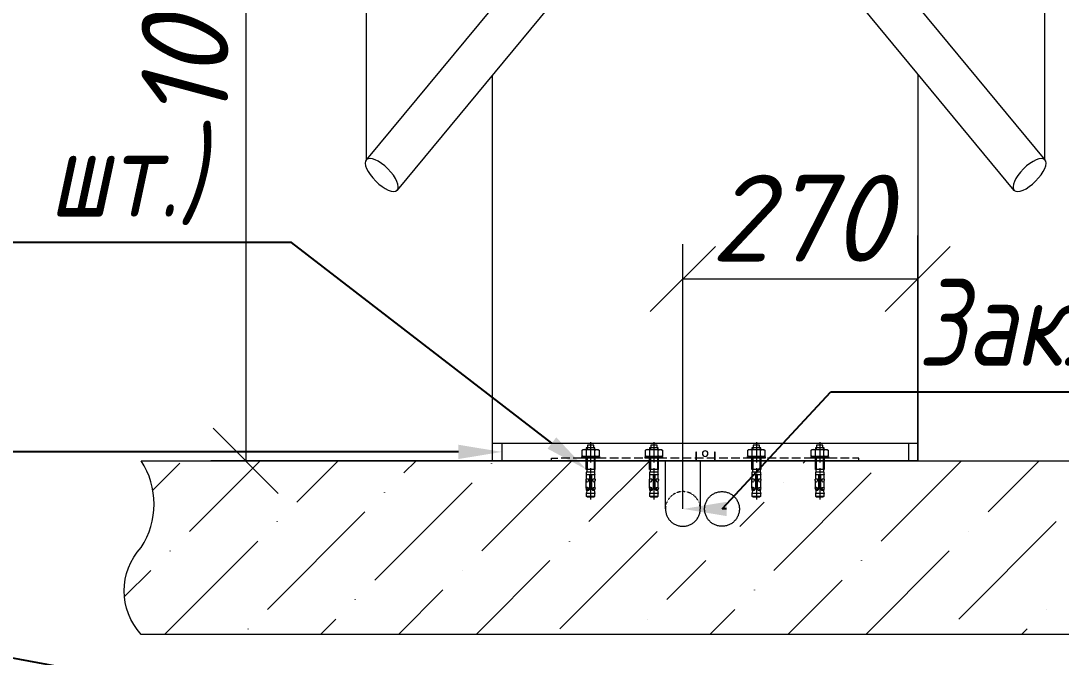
# Model space of a CAD drawing. Header units: millimetres. Extents: x 4247 to 622543, y -201358 to 142419.
# Drawn here: x 241370 to 242568, y -165986 to -165253 of the extents above; entities that cross this region are included whole.
import ezdxf
from ezdxf import colors
from ezdxf.entities.mleader import LeaderData, LeaderLine
from ezdxf.math import Vec2, Vec3

# ---------------------------------------------------------------- set-up
doc = ezdxf.new("R2010")
doc.units = ezdxf.units.MM
for name, pattern in [('0', [0]), ('ADSK_Линии сетки армирования', [450, 300, -150]), ('Штрих', [20.833333, 10.416667, -10.416667])]:
    doc.linetypes.add(name, pattern=pattern)
doc.layers.get('DEFPOINTS').update_dxf_attribs({"color": 252, "lineweight": 9})
doc.layers.add('PDF _Геометрия', color=7, linetype='Continuous')
doc.styles.add('ISOCPEUR100', font='isocpeur.ttf', dxfattribs={"oblique": 15, "height": 100})
doc.styles.add('ISOCPEUR_I', font='isocpeui.ttf', dxfattribs={"width": 0.8, "height": 250})
doc.dimstyles.new('Размеры_text_m75', dxfattribs={"dimtxt": 100, "dimasz": 75, "dimexe": 40, "dimexo": 0, "dimgap": 20, "dimtad": 1, "dimdec": 0, "dimzin": 0, "dimdsep": 46, "dimtxsty": 'ISOCPEUR100', "dimblk": 'OBLIQUE', "dimcen": 1, "dimclrd": 202, "dimclre": 202, "dimclrt": 202, "dimadec": 0, "dimazin": 0, "dimtfac": 1, "dimtdec": 0, "dimtix": 1, "dimtmove": 0, "dimatfit": 0, "dimfxl": 50, "dimtolj": 1, "dimtzin": 0, "dimlwd": 9, "dimlwe": 9, "dimarcsym": 0})

# ---------------------------------------------------------------- blocks, each defined once
blk = doc.blocks.new('_Oblique')
at = {"color": 0, "linetype": 'ByBlock', "lineweight": -2}
blk.add_line((-0.5, -0.5), (0.5, 0.5), dxfattribs=at)
blk = doc.blocks.new('*D575')
at = {"color": 202, "lineweight": 9, "transparency": 16777216}
for p, q in [((242132.6, -165814.9), (242132.6, -165510)), ((242403.1, -165759.4), (242403.1, -165510)), ((242132.6, -165550), (242403.1, -165550))]:
    blk.add_line(p, q, dxfattribs=at)
at = {"layer": 'DEFPOINTS', "color": 0, "linetype": '0', "transparency": 16777216}
for p in [(242403.1, -165550), (242403.1, -165759.4), (242132.6, -165814.9)]:
    blk.add_point(p, dxfattribs=at)
at = {"color": 202, "linetype": '0', "lineweight": 9, "transparency": 16777216, "xscale": 75, "yscale": 75, "zscale": 75, "rotation": 180}
blk.add_blockref('_Oblique', (242132.6, -165550), dxfattribs=at)
at = {"color": 202, "linetype": '0', "lineweight": 9, "transparency": 16777216, "xscale": 75, "yscale": 75, "zscale": 75}
blk.add_blockref('_Oblique', (242403.1, -165550), dxfattribs=at)
at = {"color": 202, "linetype": '0', "lineweight": 9, "transparency": 16777216, "insert": (242267.9, -165480), "char_height": 100, "attachment_point": 5, "style": 'ISOCPEUR100'}
blk.add_mtext('\\A1;270', dxfattribs=at)
blk = doc.blocks.new('*D576')
at = {"color": 202, "lineweight": 9, "transparency": 16777216}
for p, q in [((241768.2, -165412.6), (241768.2, -164434.1)), ((242549.6, -165412.7), (242549.6, -164434.1)), ((241768.2, -164474.1), (242549.6, -164474.1))]:
    blk.add_line(p, q, dxfattribs=at)
at = {"layer": 'DEFPOINTS', "color": 0, "linetype": '0', "transparency": 16777216}
for p in [(242549.6, -164474.1), (241768.2, -165412.6), (242549.6, -165412.7)]:
    blk.add_point(p, dxfattribs=at)
at = {"color": 202, "linetype": '0', "lineweight": 9, "transparency": 16777216, "xscale": 75, "yscale": 75, "zscale": 75, "rotation": 180}
blk.add_blockref('_Oblique', (241768.2, -164474.1), dxfattribs=at)
at = {"color": 202, "linetype": '0', "lineweight": 9, "transparency": 16777216, "xscale": 75, "yscale": 75, "zscale": 75}
blk.add_blockref('_Oblique', (242549.6, -164474.1), dxfattribs=at)
at = {"color": 202, "linetype": '0', "lineweight": 9, "transparency": 16777216, "insert": (242158.9, -164404.1), "char_height": 100, "attachment_point": 5, "style": 'ISOCPEUR100'}
blk.add_mtext('\\A1;782', dxfattribs=at)
blk = doc.blocks.new('*D577')
at = {"color": 202, "lineweight": 9, "transparency": 16777216}
for p, q in [((241919.6, -164720.2), (241589.1, -164720.2)), ((241629.1, -164720.2), (241629.1, -165759.4)), ((241913.5, -165759.4), (241589.1, -165759.4))]:
    blk.add_line(p, q, dxfattribs=at)
at = {"layer": 'DEFPOINTS', "color": 0, "linetype": '0', "transparency": 16777216}
for p in [(241919.6, -164720.2), (241629.1, -165759.4), (241913.5, -165759.4)]:
    blk.add_point(p, dxfattribs=at)
at = {"color": 202, "linetype": '0', "lineweight": 9, "transparency": 16777216, "xscale": 75, "yscale": 75, "zscale": 75}
for p, rotation in [((241629.1, -164720.2), 90), ((241629.1, -165759.4), 270)]:
    blk.add_blockref('_Oblique', p, dxfattribs=dict(at, rotation=rotation))
at = {"color": 202, "linetype": '0', "lineweight": 9, "transparency": 16777216, "insert": (241559.1, -165239.8), "char_height": 100, "attachment_point": 5, "rotation": 90, "style": 'ISOCPEUR100'}
blk.add_mtext('\\A1;1040', dxfattribs=at)

msp = doc.modelspace()

# ---------------------------------------------------------------- hatches: boundary and pattern name
at = {"linetype": '0', "lineweight": 9, "true_color": 0x000000, "transparency": 33554636}
h = msp.add_hatch(dxfattribs=at)
h.set_pattern_fill('ANSI35', color=18, scale=20)
h.set_pattern_definition([(45, (264073.15, -163166.6), (-89.80256, 89.80256), []), (45, (264162.95, -163166.6), (-89.80256, 89.80256), [158.75, -31.75, 0, -31.75])])
h.paths.add_polyline_path([(246169.743, -165869.605), (244665.738, -165869.626), (244144.089, -165964.867), (246152.65, -165964.867)])
h.paths.add_polyline_path([(246586.716, -165776.65), (246586.716, -164353.555, 0.02057901), (246581.718, -164358.142), (246581.718, -165796.669), (245256.662, -165788.328), (245256.662, -165801.758), (245252.696, -165801.758, 0.17140227), (245271.561, -165829.598), (246538.18, -165829.563, 0.40600603)])
h.paths.add_polyline_path([(244274.139, -165805.742), (244277.227, -165804.915, 0.15801355), (244275.577, -165804.164), (244275.577, -165804.473), (244276.592, -165804.473, 0.24301407), (244273.894, -165804.473), (244274.139, -165804.473), (244274.139, -165799.427), (244274.139, -165796.44), (244274.647, -165793.452), (244274.139, -165793.452), (244274.139, -165783.447), (244241.7, -165783.447), (244241.7, -165781.938), (243651.827, -165778.225, -0.30391185), (243651.827, -165871.546, 0.29808013), (243651.827, -165964.867), (243680.075, -165964.867)])
h.paths.add_polyline_path([(244665.738, -165869.626), (244512.154, -165869.628, -0.39486034), (244419.502, -165783.447), (244413.453, -165783.447), (244413.453, -165793.452), (244412.974, -165793.452), (244412.974, -165796.44), (244413.453, -165796.44), (244413.453, -165799.174), (244409.451, -165799.174), (244409.451, -165815.267, 0.07983319), (244410.466, -165817.409), (244412.665, -165817.409), (244413.453, -165821.157), (244413.453, -165824.145), (244412.213, -165825.385), (244404.716, -165825.385), (244403.476, -165824.145), (244403.476, -165821.157), (244404.265, -165817.409), (244406.464, -165817.409, 0.1197514), (244407.478, -165815.267), (244407.478, -165799.174), (244403.476, -165799.174), (244403.476, -165796.44), (244403.984, -165793.452), (244403.476, -165793.452), (244403.476, -165783.447), (244284.116, -165783.447), (244284.116, -165793.452), (244283.638, -165793.452), (244283.638, -165796.44), (244284.116, -165796.44), (244284.116, -165799.174), (244280.143, -165799.174), (244280.143, -165815.267, 0.08817717), (244281.129, -165817.409), (244283.328, -165817.409), (244284.116, -165821.157), (244284.116, -165824.145), (244282.877, -165825.385), (244275.379, -165825.385), (244274.139, -165824.145), (244274.139, -165821.157), (244274.957, -165817.409), (244277.127, -165817.409, 0.1201438), (244278.141, -165815.267), (244278.141, -165804.67), (243680.075, -165964.867), (244144.089, -165964.867)])
h.paths.add_polyline_path([(244276.508, -165814.45), (244274.004, -165814.45, -0.3058707)], flags=16)
h.paths.add_polyline_path([(244281.806, -165814.421, -0.33012014), (244284.285, -165814.421)], flags=16)
h.paths.add_polyline_path([(244281.693, -165804.416, -0.2210294), (244284.371, -165804.416)], flags=16)
h.paths.add_polyline_path([(244405.843, -165814.45), (244403.34, -165814.45, -0.30604116)], flags=16)
h.paths.add_polyline_path([(244411.143, -165814.421, -0.33028872), (244413.622, -165814.421)], flags=16)
h.paths.add_polyline_path([(244411.03, -165804.416, -0.22114294), (244413.706, -165804.416)], flags=16)
h.paths.add_polyline_path([(244129.639, -166661.464), (245866.851, -166661.464), (245866.851, -166254.797), (244129.639, -166254.797)], flags=9)
h.paths.add_polyline_path([(243419.035, -166264.264), (244704.551, -166264.264), (244704.551, -166024.264), (243419.035, -166024.264)], flags=9)
h.paths.add_polyline_path([(241437.262, -166275.952), (242613.808, -166275.952), (242613.808, -166035.952), (241437.262, -166035.952)], flags=9)
h.paths.add_polyline_path([(240089.276, -165751.441), (241374.791, -165751.441), (241374.791, -165511.441), (240089.276, -165511.441)], flags=9)
h.paths.add_polyline_path([(239676.348, -166267.397), (240511.621, -166267.397), (240511.621, -166027.397), (239676.348, -166027.397)], flags=9)
h.paths.add_polyline_path([(244966.519, -164667.917), (245226.519, -164667.917), (245290.37, -164429.62), (245030.37, -164429.62)], flags=9)
h.paths.add_polyline_path([(244736.907, -164465.853), (245006.907, -164465.853), (245070.758, -164227.556), (244800.758, -164227.556)], flags=9)
h.paths.add_polyline_path([(244112.394, -164465.853), (244302.394, -164465.853), (244366.245, -164227.556), (244176.245, -164227.556)], flags=9)
h.paths.add_polyline_path([(244174.487, -164728.364), (244434.487, -164728.364), (244498.339, -164490.068), (244238.339, -164490.068)], flags=9)
h.paths.add_polyline_path([(245391.472, -165607.354), (245591.472, -165607.354), (245655.323, -165369.058), (245455.323, -165369.058)], flags=25)
h.paths.add_polyline_path([(244597.305, -165682.633), (244857.305, -165682.633), (244921.156, -165444.337), (244661.156, -165444.337)], flags=9)
h.paths.add_polyline_path([(244060.357, -165682.718), (244260.357, -165682.718), (244324.208, -165444.422), (244124.208, -165444.422)], flags=9)
h.paths.add_polyline_path([(239812.198, -165594.191), (240072.198, -165594.191), (240136.049, -165355.895), (239876.049, -165355.895)], flags=9)
h.paths.add_polyline_path([(239680.703, -164518.267), (239940.703, -164518.267), (240004.554, -164279.971), (239744.554, -164279.971)], flags=9)
h.paths.add_polyline_path([(239675.125, -164699.323), (239945.125, -164699.323), (240008.976, -164461.027), (239738.976, -164461.027)], flags=9)
h.paths.add_polyline_path([(239355.653, -165430.398), (239355.653, -165110.398), (239117.357, -165046.547), (239117.357, -165366.547)], flags=9)
h.paths.add_polyline_path([(245732.103, -165682.354), (246062.103, -165682.354), (246125.955, -165444.058), (245795.955, -165444.058)], flags=25)
h.paths.add_polyline_path([(244752.912, -163733.513), (245711.397, -163733.513), (245711.397, -163493.513), (244752.912, -163493.513)], flags=9)
h.paths.add_polyline_path([(240835.996, -166565.807), (240835.996, -166168.181), (240597.7, -166104.329), (240597.7, -166501.956)], flags=9)
h.paths.add_polyline_path([(246931.462, -166571.417), (246931.462, -166173.791), (246693.166, -166109.939), (246693.166, -166507.565)], flags=9)
h.paths.add_polyline_path([(242107.292, -165594.191), (242367.292, -165594.191), (242431.144, -165355.895), (242171.144, -165355.895)], flags=9)
h.paths.add_polyline_path([(241998.297, -164518.267), (242258.297, -164518.267), (242322.149, -164279.971), (242062.149, -164279.971)], flags=9)
h.paths.add_polyline_path([(241992.719, -164699.323), (242262.719, -164699.323), (242326.571, -164461.027), (242056.571, -164461.027)], flags=9)
h.paths.add_polyline_path([(241673.248, -165430.398), (241673.248, -165110.398), (241434.951, -165046.547), (241434.951, -165366.547)], flags=9)
h.paths.add_polyline_path([(243153.591, -166565.807), (243153.591, -166168.181), (242915.294, -166104.329), (242915.294, -166501.956)], flags=9)
h.paths.add_polyline_path([(240771.461, -165553.21), (241606.734, -165553.21), (241606.734, -165313.21), (240771.461, -165313.21)], flags=9)
h.paths.add_polyline_path([(242360.27, -165751.441), (243645.785, -165751.441), (243645.785, -165511.441), (242360.27, -165511.441)], flags=9)
h.paths.add_polyline_path([(244517.266, -167120.123), (245913.812, -167120.123), (245913.812, -166713.456), (244517.266, -166713.456)], flags=9)
h.paths.add_polyline_path([(242015.414, -164349.092), (242327.459, -164349.092), (242327.459, -164081.625), (242015.414, -164081.625)], flags=9)
h.paths.add_polyline_path([(239697.82, -164349.092), (239987.576, -164349.092), (239987.576, -164081.625), (239697.82, -164081.625)], flags=9)
h.paths.add_polyline_path([(244679.18, -164971.659), (244991.793, -164971.659), (244991.793, -164703.706), (244679.18, -164703.706)], flags=9)
h.paths.add_polyline_path([(243857.368, -164963.011), (244147.123, -164963.011), (244147.123, -164695.544), (243857.368, -164695.544)], flags=9)
h.paths.add_polyline_path([(239996.408, -163488.612), (244769.408, -163488.612), (244769.408, -163128.612), (239996.408, -163128.612)], flags=9)

# ---------------------------------------------------------------- linework, layer by layer
at = {"color": 30, "linetype": 'ADSK_Линии сетки армирования', "lineweight": 9, "true_color": 0xf26722}
msp.add_lwpolyline([(242112.645, -165814.881), (242112.645, -165759.402), (242152.645, -165759.402), (242152.645, -165814.881)], dxfattribs=at)
msp.add_circle((242177.701, -165814.881), 20, dxfattribs=at)
at = {"color": 30, "linetype": 'Штрих', "lineweight": 9, "ltscale": 0.02, "true_color": 0xf26722}
msp.add_arc((242132.645, -165814.881), 20, 0, 180, dxfattribs=at)
at = {"color": 30, "linetype": 'ADSK_Линии сетки армирования', "lineweight": 9, "true_color": 0xf26722}
msp.add_arc((242132.645, -165814.881), 20, 180, 0, dxfattribs=at)
at = {"layer": 'PDF _Геометрия', "color": 7, "linetype": '0', "lineweight": 0}
for points in [[(242082.531, -165033.048), (242084.956, -165032.822), (242088.51, -165033.781), (242090.089, -165034.514), (242092.881, -165035.783), (242097.816, -165038.716), (242102.976, -165042.41), (242107.996, -165046.556), (242111.07, -165049.545), (242112.536, -165050.927), (242116.287, -165055.213), (242118.994, -165059.077), (242119.191, -165059.472), (242120.489, -165062.32), (242120.629, -165064.66), (242118.486, -165067.283), (242090.484, -165101.208), (241803.546, -165447.958)], [(242514.249, -165448.015), (242227.283, -165101.208), (242199.309, -165067.283), (242197.194, -165064.745), (242197.363, -165062.404), (242198.66, -165059.556), (242198.857, -165059.161), (242201.565, -165055.298), (242205.315, -165051.012), (242206.781, -165049.63), (242209.855, -165046.641), (242214.875, -165042.495), (242220.035, -165038.801), (242224.97, -165035.868), (242227.988, -165034.486), (242229.342, -165033.866), (242232.867, -165032.907), (242235.32, -165033.133), (242236.505, -165034.458), (242238.704, -165037.109), (242242.54, -165041.762), (242291.58, -165101.208), (242549.584, -165412.708)], [(242075.256, -165041.734), (242026.187, -165101.208), (241768.183, -165412.623)], [(242403.112, -165314.345), (242403.112, -165759.402), (241913.499, -165759.402), (241913.442, -165738.957), (242403.112, -165738.957)], [(242158.305, -165759.402), (241913.499, -165759.402), (241913.499, -165315.727)], [(241924.13, -165738.957), (241924.13, -165759.402)], [(242030.164, -165744.427), (242030.164, -165741.41), (242022.662, -165741.41), (242022.662, -165744.427)], [(242103.089, -165744.427), (242103.089, -165741.41), (242095.616, -165741.41), (242095.616, -165744.427)], [(242221.023, -165744.427), (242221.023, -165741.41), (242213.522, -165741.41), (242213.522, -165744.427)], [(242293.949, -165744.427), (242293.949, -165741.41), (242286.447, -165741.41), (242286.447, -165744.427)], [(242392.48, -165738.957), (242392.48, -165759.402)], [(242021.195, -165746.542), (242031.63, -165746.542)], [(242031.404, -165746.542), (242031.404, -165744.427), (242021.421, -165744.427), (242021.421, -165746.542)], [(242030.784, -165744.427), (242022.042, -165744.427)], [(242094.121, -165746.542), (242104.584, -165746.542)], [(242104.359, -165746.542), (242104.359, -165744.427), (242094.347, -165744.427), (242094.347, -165746.542)], [(242103.738, -165744.427), (242094.996, -165744.427)], [(242169.163, -165749.391), (242169.163, -165759.402), (242148.322, -165759.402), (242148.322, -165749.391)], [(242212.027, -165746.542), (242222.489, -165746.542)], [(242222.263, -165746.542), (242222.263, -165744.427), (242212.252, -165744.427), (242212.252, -165746.542)], [(242221.643, -165744.427), (242212.901, -165744.427)], [(242284.981, -165746.542), (242295.443, -165746.542)], [(242295.189, -165746.542), (242295.189, -165744.427), (242285.206, -165744.427), (242285.206, -165746.542)], [(242294.569, -165744.427), (242285.827, -165744.427)], [(241522.079, -165793.411), (241553.297, -165762.222)], [(241564.521, -165840.731), (241645.822, -165759.402)], [(241687.897, -165807.088), (241735.556, -165759.402)], [(241811.273, -165773.417), (241825.288, -165759.402)], [(241901.006, -165863.15), (242004.755, -165759.402)], [(241988.455, -165759.402), (241981.433, -165759.402), (241981.433, -165756.413), (241988.455, -165756.413)], [(242002.442, -165756.413), (241992.431, -165756.413)], [(241992.431, -165759.402), (242002.442, -165759.402)], [(242016.43, -165756.413), (242006.418, -165756.413)], [(242006.418, -165759.402), (242016.43, -165759.402)], [(242030.417, -165756.413), (242020.406, -165756.413)], [(242020.406, -165759.402), (242030.417, -165759.402)], [(242031.404, -165756.413), (242031.404, -165769.413), (242021.421, -165769.413), (242021.421, -165756.413)], [(242024.382, -165829.508), (242094.488, -165759.402)], [(242044.405, -165756.413), (242034.394, -165756.413)], [(242034.394, -165759.402), (242044.405, -165759.402)], [(242058.392, -165756.413), (242048.381, -165756.413)], [(242048.381, -165759.402), (242058.392, -165759.402)], [(242072.379, -165756.413), (242062.396, -165756.413)], [(242062.396, -165759.402), (242072.379, -165759.402)], [(242086.366, -165756.413), (242076.383, -165756.413)], [(242076.383, -165759.402), (242086.366, -165759.402)], [(242100.354, -165756.413), (242090.371, -165756.413)], [(242090.371, -165759.402), (242100.354, -165759.402)], [(242114.341, -165756.413), (242104.359, -165756.413), (242104.359, -165769.413), (242094.347, -165769.413), (242094.347, -165756.413)], [(242104.359, -165759.402), (242114.341, -165759.402)], [(242128.329, -165756.413), (242118.346, -165756.413)], [(242118.346, -165759.402), (242128.329, -165759.402)], [(242142.316, -165756.413), (242132.333, -165756.413)], [(242132.333, -165759.402), (242142.316, -165759.402)], [(242156.303, -165756.413), (242146.32, -165756.413)], [(242146.32, -165759.402), (242156.303, -165759.402)], [(242170.29, -165756.413), (242160.307, -165756.413)], [(242160.307, -165759.402), (242170.29, -165759.402)], [(242184.278, -165756.413), (242174.295, -165756.413)], [(242174.295, -165759.402), (242184.278, -165759.402)], [(242198.265, -165756.413), (242188.282, -165756.413)], [(242188.282, -165759.402), (242198.265, -165759.402)], [(242222.263, -165756.413), (242222.263, -165769.413), (242212.252, -165769.413), (242212.252, -165756.413), (242202.27, -165756.413)], [(242202.27, -165759.402), (242212.252, -165759.402)], [(242226.268, -165756.413), (242216.257, -165756.413)], [(242216.257, -165759.402), (242226.268, -165759.402)], [(242240.255, -165756.413), (242230.244, -165756.413)], [(242230.244, -165759.402), (242240.255, -165759.402)], [(242254.243, -165756.413), (242244.231, -165756.413)], [(242244.231, -165759.402), (242254.243, -165759.402)], [(242268.23, -165756.413), (242258.219, -165756.413)], [(242258.219, -165759.402), (242268.23, -165759.402)], [(242271.163, -165762.222), (242273.955, -165759.402)], [(242282.217, -165756.413), (242272.206, -165756.413)], [(242272.206, -165759.402), (242282.217, -165759.402)], [(242295.189, -165756.413), (242295.189, -165769.413), (242285.206, -165769.413), (242285.206, -165756.413)], [(242296.204, -165756.413), (242286.194, -165756.413)], [(242286.194, -165759.402), (242296.204, -165759.402)], [(242310.192, -165756.413), (242300.209, -165756.413)], [(242300.209, -165759.402), (242310.192, -165759.402)], [(242324.179, -165756.413), (242314.196, -165756.413)], [(242314.196, -165759.402), (242324.179, -165759.402)], [(242328.184, -165759.402), (242335.177, -165759.402), (242335.177, -165756.413), (242328.184, -165756.413)], [(242360.896, -165851.955), (242453.421, -165759.402)], [(242484.272, -165818.284), (242543.154, -165759.402)], [(242021.929, -165769.413), (242021.929, -165772.402)], [(242026.413, -165776.463), (242026.413, -165780.383), (242026.413, -165778.437), (242026.413, -165780.383)], [(242030.897, -165769.413), (242030.897, -165772.402)], [(242094.855, -165769.413), (242094.855, -165772.402)], [(242098.352, -165775.391), (242098.352, -165791.24)], [(242099.367, -165776.463), (242099.367, -165780.383), (242099.367, -165778.437), (242099.367, -165780.383)], [(242103.85, -165769.413), (242103.85, -165772.402)], [(242212.76, -165769.413), (242212.76, -165772.402)], [(242216.257, -165775.391), (242216.257, -165791.24)], [(242217.272, -165776.463), (242217.272, -165780.383), (242217.272, -165778.437), (242217.272, -165780.383)], [(242221.756, -165769.413), (242221.756, -165772.402)], [(242237.492, -165885.598), (242349.672, -165773.417)], [(242285.714, -165769.413), (242285.714, -165772.402)], [(242290.198, -165776.463), (242290.198, -165780.383), (242290.198, -165778.437), (242290.198, -165780.383)], [(242294.71, -165769.413), (242294.71, -165772.402)], [(241777.63, -165896.822), (241889.783, -165784.641)], [(242027.4, -165790.14), (242025.425, -165790.14)], [(242031.602, -165790.394), (242029.063, -165790.394)], [(242031.404, -165790.281), (242031.404, -165782.582)], [(242094.347, -165791.465), (242094.347, -165793.383), (242097.364, -165793.383)], [(242100.354, -165790.14), (242098.352, -165790.14)], [(242212.252, -165791.465), (242212.252, -165793.383), (242215.27, -165793.383)], [(242218.259, -165790.14), (242216.257, -165790.14)], [(242222.461, -165790.394), (242219.923, -165790.394)], [(242222.263, -165790.281), (242222.263, -165782.582)], [(242291.213, -165790.14), (242289.211, -165790.14)], [(242022.211, -165793.383), (242021.421, -165797.134)], [(242031.404, -165800.123), (242030.164, -165801.364), (242022.662, -165801.364), (242021.421, -165800.123), (242031.404, -165800.123), (242031.404, -165797.134), (242021.421, -165797.134), (242021.421, -165800.123)], [(242030.614, -165793.383), (242031.404, -165797.134)], [(242095.165, -165793.383), (242094.347, -165797.134)], [(242104.359, -165800.123), (242103.089, -165801.364), (242095.616, -165801.364), (242094.347, -165800.123), (242104.359, -165800.123), (242104.359, -165797.134), (242094.347, -165797.134), (242094.347, -165800.123)], [(242103.541, -165793.383), (242104.359, -165797.134)], [(242213.07, -165793.383), (242212.252, -165797.134)], [(242222.263, -165800.123), (242221.023, -165801.364), (242213.522, -165801.364), (242212.252, -165800.123), (242222.263, -165800.123), (242222.263, -165797.134), (242212.252, -165797.134), (242212.252, -165800.123)], [(242221.445, -165793.383), (242222.263, -165797.134)], [(242286.024, -165793.383), (242285.206, -165797.134)], [(242295.189, -165800.123), (242293.949, -165801.364), (242286.447, -165801.364), (242285.206, -165800.123), (242295.189, -165800.123), (242295.189, -165797.134), (242285.206, -165797.134), (242285.206, -165800.123)], [(242294.4, -165793.383), (242295.189, -165797.134)], [(242198.208, -165835.148), (242226.296, -165807.088)], [(241654.254, -165930.464), (241766.407, -165818.284)], [(242450.629, -165941.688), (242562.781, -165829.508)], [(241990.74, -165952.884), (242102.892, -165840.731)], [(241535.728, -165959.257), (241643.03, -165851.955)], [(242343.299, -165959.257), (242439.405, -165863.15)], [(241894.661, -165959.257), (241979.516, -165874.374)], [(242114.116, -165919.241), (242159.18, -165874.177)], [(241489.367, -165915.857), (241519.654, -165885.598)], [(242253.566, -165959.257), (242316.029, -165896.822)], [(241804.928, -165959.257), (241856.14, -165908.017)], [(242163.832, -165959.257), (242192.625, -165930.464)], [(241715.195, -165959.257), (241732.764, -165941.688)], [(242522.765, -165959.257), (242529.139, -165952.884)]]:
    msp.add_lwpolyline(points, dxfattribs=at)
at = {"layer": 'PDF _Геометрия', "color": 154, "linetype": '0', "lineweight": 15, "true_color": 0x0052a6}
msp.add_lwpolyline([(242403.112, -165738.957), (242403.112, -165500.072)], dxfattribs=at)
at = {"layer": 'PDF _Геометрия', "color": 154, "linetype": '0', "lineweight": 0, "true_color": 0x0052a6}
msp.add_lwpolyline([(241610.374, -165740.677), (241647.853, -165778.155)], dxfattribs=at)
at = {"layer": 'PDF _Геометрия', "color": 1, "linetype": '0', "lineweight": 0}
for points in [[(242026.413, -165738.054), (242026.413, -165761.489)], [(242099.367, -165738.054), (242099.367, -165761.489)], [(242217.272, -165738.054), (242217.272, -165761.489)], [(242290.198, -165738.054), (242290.198, -165761.489)], [(242026.413, -165767.834), (242026.413, -165774.179)], [(242099.367, -165767.834), (242099.367, -165774.179)], [(242217.272, -165767.834), (242217.272, -165774.179)], [(242290.198, -165767.834), (242290.198, -165774.179)], [(242026.413, -165780.524), (242026.413, -165803.958)], [(242099.367, -165780.524), (242099.367, -165803.958)], [(242217.272, -165780.524), (242217.272, -165803.958)], [(242290.198, -165780.524), (242290.198, -165803.958)]]:
    msp.add_lwpolyline(points, dxfattribs=at)
at = {"layer": 'PDF _Геометрия', "color": 7, "linetype": '0', "lineweight": 0}
for points in [[(242016.43, -165754.523), (242036.424, -165754.523), (242036.424, -165756.384), (242016.43, -165756.384)], [(242036.226, -165747.304), (242036.226, -165753.79), (242034.901, -165754.523), (242017.924, -165754.523), (242016.599, -165753.79), (242016.599, -165747.304), (242017.924, -165746.542), (242034.901, -165746.542)], [(242089.356, -165754.523), (242109.35, -165754.523), (242109.35, -165756.384), (242089.356, -165756.384)], [(242109.152, -165747.304), (242109.152, -165753.79), (242107.855, -165754.523), (242090.851, -165754.523), (242089.553, -165753.79), (242089.553, -165747.304), (242090.851, -165746.542), (242107.855, -165746.542)], [(242147.589, -165749.391), (242147.589, -165759.402), (242148.322, -165759.402), (242148.322, -165749.391)], [(242169.163, -165749.391), (242169.163, -165759.402), (242169.868, -165759.402), (242169.896, -165749.391)], [(242207.261, -165754.523), (242227.255, -165754.523), (242227.255, -165756.384), (242207.261, -165756.384)], [(242227.057, -165747.304), (242227.057, -165753.79), (242225.76, -165754.523), (242208.755, -165754.523), (242207.458, -165753.79), (242207.458, -165747.304), (242208.755, -165746.542), (242225.76, -165746.542)], [(242280.215, -165754.523), (242300.209, -165754.523), (242300.209, -165756.384), (242280.215, -165756.384)], [(242300.012, -165747.304), (242300.012, -165753.79), (242298.686, -165754.523), (242281.71, -165754.523), (242280.384, -165753.79), (242280.384, -165747.304), (242281.71, -165746.542), (242298.686, -165746.542)], [(241912.23, -165762.222), (241912.23, -165762.504)], [(242021.421, -165772.402), (242021.421, -165775.138), (242031.404, -165775.138), (242031.404, -165772.402)], [(242022.916, -165775.138), (242022.916, -165775.419)], [(242022.916, -165775.138), (242022.916, -165775.419)], [(242026.413, -165775.448), (242026.413, -165775.73)], [(242029.909, -165775.138), (242029.909, -165775.419)], [(242029.909, -165775.138), (242029.909, -165775.419)], [(242094.347, -165772.402), (242094.347, -165775.138), (242104.359, -165775.138), (242104.359, -165772.402)], [(242095.87, -165775.138), (242095.87, -165775.419)], [(242095.87, -165775.138), (242095.87, -165775.419)], [(242099.367, -165775.448), (242099.367, -165775.73)], [(242102.864, -165775.138), (242102.864, -165775.419)], [(242102.864, -165775.138), (242102.864, -165775.419)], [(242212.252, -165772.402), (242212.252, -165775.138), (242222.263, -165775.138), (242222.263, -165772.402)], [(242213.775, -165775.138), (242213.775, -165775.419)], [(242213.775, -165775.138), (242213.775, -165775.419)], [(242217.272, -165775.448), (242217.272, -165775.73)], [(242220.769, -165775.138), (242220.769, -165775.419)], [(242220.769, -165775.138), (242220.769, -165775.419)], [(242285.206, -165772.402), (242285.206, -165775.138), (242295.189, -165775.138), (242295.189, -165772.402)], [(242286.701, -165775.138), (242286.701, -165775.419)], [(242286.701, -165775.138), (242286.701, -165775.419)], [(242290.198, -165775.448), (242290.198, -165775.73)], [(242293.695, -165775.138), (242293.695, -165775.419)], [(242293.695, -165775.138), (242293.695, -165775.419)], [(242022.859, -165780.439), (242022.859, -165780.721)], [(242026.413, -165781.37), (242026.413, -165781.652)], [(242030.671, -165780.383), (242030.671, -165780.665)], [(242095.786, -165780.439), (242095.786, -165780.721)], [(242099.367, -165781.37), (242099.367, -165781.652)], [(242103.597, -165780.383), (242103.597, -165780.665)], [(242213.69, -165780.439), (242213.69, -165780.721)], [(242217.272, -165781.37), (242217.272, -165781.652)], [(242221.502, -165780.383), (242221.502, -165780.665)], [(242248.715, -165784.641), (242248.715, -165784.923)], [(242286.645, -165780.439), (242286.645, -165780.721)], [(242290.198, -165781.37), (242290.198, -165781.652)], [(242294.456, -165780.383), (242294.456, -165780.665)], [(241788.854, -165795.865), (241788.854, -165796.147)], [(241665.45, -165829.508), (241665.45, -165829.79)], [(242461.824, -165840.731), (242461.824, -165841.013)], [(241542.073, -165863.15), (241542.073, -165863.433)], [(242001.963, -165851.955), (242001.963, -165852.237)], [(242338.448, -165874.374), (242338.448, -165874.656)], [(241878.587, -165885.598), (241878.587, -165885.88)], [(242215.072, -165908.017), (242215.072, -165908.299)], [(241755.183, -165919.241), (241755.183, -165919.523)], [(242551.558, -165930.464), (242551.558, -165930.746)], [(242091.696, -165941.688), (242091.696, -165941.97)], [(241631.807, -165952.884), (241631.807, -165953.166)]]:
    msp.add_lwpolyline(points, close=True, dxfattribs=at)
for points in [[(242017.191, -165754.1, 0.26961403), (242021.506, -165753.79), (242021.506, -165747.304, 0.26947878), (242017.191, -165746.965)], [(242035.634, -165754.1, -0.26961403), (242031.319, -165753.79), (242031.319, -165747.304, -0.26947877), (242035.634, -165746.965)], [(242090.117, -165754.1, 0.26786192), (242094.46, -165753.79), (242094.46, -165747.304, 0.26772932), (242090.117, -165746.965)], [(242108.589, -165754.1, -0.26787038), (242104.246, -165753.79), (242104.246, -165747.304, -0.26773845), (242108.589, -165746.965)], [(242208.022, -165754.1, 0.26787038), (242212.365, -165753.79), (242212.365, -165747.304, 0.26773845), (242208.022, -165746.965)], [(242226.493, -165754.1, -0.26996247), (242222.179, -165753.79), (242222.179, -165747.304, -0.26985395), (242226.493, -165746.965)], [(242280.976, -165754.1, 0.26961403), (242285.291, -165753.79), (242285.291, -165747.304, 0.26947878), (242280.976, -165746.965)], [(242299.448, -165754.1, -0.26787038), (242295.105, -165753.79), (242295.105, -165747.304, -0.26773845), (242299.448, -165746.965)], [(242031.404, -165780.27), (242031.404, -165775.391), (242021.421, -165775.391), (242021.421, -165780.326, -0.22108773), (242023.847, -165780.439), (242021.168, -165780.439)], [(242021.421, -165791.465), (242021.421, -165793.383), (242024.411, -165793.383, 0.11974979), (242025.425, -165791.24), (242025.425, -165775.391)], [(242027.4, -165775.391), (242027.4, -165791.24, 0.09597364), (242028.415, -165793.383), (242031.404, -165793.383), (242031.404, -165791.635)], [(242104.359, -165780.27), (242104.359, -165775.391), (242094.347, -165775.391), (242094.347, -165780.326, -0.22108772), (242096.8, -165780.439), (242094.121, -165780.439)], [(242100.354, -165775.391), (242100.354, -165791.24, 0.0883529), (242101.341, -165793.383), (242104.359, -165793.383), (242104.359, -165791.635)], [(242222.263, -165780.27), (242222.263, -165775.391), (242212.252, -165775.391), (242212.252, -165780.326, -0.22108772), (242214.706, -165780.439), (242212.027, -165780.439)], [(242218.259, -165775.391), (242218.259, -165791.24, 0.08835376), (242219.246, -165793.383), (242222.263, -165793.383), (242222.263, -165791.635)], [(242295.189, -165780.27), (242295.189, -165775.391), (242285.206, -165775.391), (242285.206, -165780.326, -0.22103095), (242287.632, -165780.439), (242284.952, -165780.439)], [(242285.206, -165791.465), (242285.206, -165793.383), (242288.196, -165793.383, 0.11974979), (242289.211, -165791.24), (242289.211, -165775.391)], [(242291.213, -165775.391), (242291.213, -165791.24, 0.08815511), (242292.2, -165793.383), (242295.189, -165793.383), (242295.189, -165791.635)], [(242021.28, -165790.422), (242023.79, -165790.422, 0.28644411), (242021.421, -165790.337), (242021.421, -165782.413)], [(242094.206, -165790.422), (242096.744, -165790.422, 0.28333585), (242094.347, -165790.337), (242094.347, -165782.413)], [(242104.527, -165790.394), (242102.018, -165790.394, -0.30339546), (242104.359, -165790.281), (242104.359, -165782.582)], [(242212.112, -165790.422), (242214.649, -165790.422, 0.28333585), (242212.252, -165790.337), (242212.252, -165782.413)], [(242285.065, -165790.422), (242287.575, -165790.422, 0.28644411), (242285.206, -165790.337), (242285.206, -165782.413)], [(242295.387, -165790.394), (242292.877, -165790.394, -0.30331264), (242295.189, -165790.281), (242295.189, -165782.582)]]:
    msp.add_lwpolyline(points, format="xyb", dxfattribs=at)
at = {"layer": 'PDF _Геометрия', "color": 3, "linetype": '0', "lineweight": 0}
for points in [[(242022.352, -165744.427), (242022.352, -165746.542)], [(242030.473, -165744.427), (242030.473, -165746.542)], [(242095.306, -165744.427), (242095.306, -165746.542)], [(242103.399, -165744.427), (242103.399, -165746.542)], [(242213.211, -165744.427), (242213.211, -165746.542)], [(242221.333, -165744.427), (242221.333, -165746.542)], [(242286.137, -165744.427), (242286.137, -165746.542)], [(242294.259, -165744.427), (242294.259, -165746.542)], [(242022.352, -165756.413), (242022.352, -165769.413)], [(242030.473, -165756.413), (242030.473, -165769.413)], [(242095.306, -165756.413), (242095.306, -165769.413)], [(242103.399, -165756.413), (242103.399, -165769.413)], [(242213.211, -165756.413), (242213.211, -165769.413)], [(242221.333, -165756.413), (242221.333, -165769.413)], [(242286.137, -165756.413), (242286.137, -165769.413)], [(242294.259, -165756.413), (242294.259, -165769.413)]]:
    msp.add_lwpolyline(points, dxfattribs=at)
at = {"layer": 'PDF _Геометрия', "color": 7, "linetype": '0', "lineweight": 0}
for points in [[(242158.305, -165747.896, 0.41445342), (242155.091, -165751.111, 0.41590696), (242158.305, -165754.354, 0.41590696), (242161.52, -165751.111, 0.41445342)], [(242807.785, -165959.257), (241508.825, -165959.257, -0.39700401), (241508.825, -165859.315, 0.29466396), (241508.825, -165759.402), (242807.785, -165759.402, -0.25105556), (242807.785, -165859.315, 0.31489595)], [(242031.658, -165780.383), (242028.979, -165780.383, -0.22102937)], [(242104.612, -165780.383), (242101.905, -165780.383, -0.21878076)], [(242222.517, -165780.383), (242219.81, -165780.383, -0.21879353)], [(242295.443, -165780.383), (242292.764, -165780.383, -0.22108615)]]:
    msp.add_lwpolyline(points, format="xyb", close=True, dxfattribs=at)
at = {"layer": 'PDF _Геометрия', "color": 3, "linetype": '0', "lineweight": 0}
for points in [[(242031.404, -165775.138), (242031.404, -165775.419)], [(242104.359, -165775.138), (242104.359, -165775.419)], [(242222.263, -165775.138), (242222.263, -165775.419)], [(242295.189, -165775.138), (242295.189, -165775.419)]]:
    msp.add_lwpolyline(points, close=True, dxfattribs=at)
at = {"layer": 'PDF _Геометрия', "color": 7, "linetype": '0', "lineweight": 0}
for centre, radius, start, end in [((242026.413, -165762.732), 16.189, 72.356879, 107.643121), ((242026.413, -165737.896), 16.634, 252.842984, 287.157016), ((242099.353, -165762.641), 16.099, 72.306787, 107.693213), ((242099.353, -165737.99), 16.54, 252.79423, 287.20577), ((242217.272, -165762.732), 16.189, 72.356799, 107.643201), ((242217.272, -165737.896), 16.634, 252.842906, 287.157094), ((242290.198, -165762.732), 16.189, 72.356879, 107.643121), ((242290.198, -165737.896), 16.634, 252.842984, 287.157016)]:
    msp.add_arc(centre, radius, start, end, dxfattribs=at)
for points in [[(241768.183, -165412.623), (241764.292, -165416.515), (241769.029, -165427.598), (241778.786, -165437.355)], [(241792.915, -165423.198), (241783.157, -165413.469), (241772.103, -165408.704), (241768.183, -165412.623)], [(242549.584, -165412.708), (242545.664, -165408.788), (242534.609, -165413.526), (242524.852, -165423.283)], [(242538.98, -165437.411), (242548.738, -165427.682), (242553.475, -165416.6), (242549.584, -165412.708)], [(241803.518, -165447.93), (241807.438, -165444.038), (241802.672, -165432.956), (241792.915, -165423.198)], [(242524.852, -165423.283), (242515.095, -165433.04), (242510.357, -165444.123), (242514.249, -165448.015)], [(241778.786, -165437.355), (241788.543, -165447.084), (241799.627, -165451.85), (241803.518, -165447.93)], [(242514.249, -165448.015), (242518.141, -165451.934), (242529.223, -165447.169), (242538.98, -165437.411)], [(242021.168, -165780.467), (242021.168, -165780.439), (242021.168, -165780.439), (242021.168, -165780.439)], [(242022.578, -165784.021), (242021.816, -165784.021), (242021.195, -165782.441), (242021.168, -165780.467)], [(242021.28, -165790.45), (242021.28, -165790.45), (242021.28, -165790.45), (242021.28, -165790.422)], [(242022.578, -165792.734), (242021.873, -165792.734), (242021.28, -165791.719), (242021.28, -165790.45)], [(242023.847, -165780.439), (242023.875, -165782.413), (242023.31, -165784.021), (242022.578, -165784.021)], [(242023.79, -165790.422), (242023.818, -165791.691), (242023.255, -165792.706), (242022.578, -165792.734)], [(242028.979, -165780.411), (242028.979, -165780.411), (242028.979, -165780.411), (242028.979, -165780.383)], [(242030.36, -165783.964), (242029.628, -165783.992), (242029.007, -165782.385), (242028.979, -165780.411)], [(242029.063, -165790.394), (242029.853, -165789.886), (242030.84, -165789.886), (242031.602, -165790.394)], [(242030.36, -165792.678), (242029.684, -165792.678), (242029.092, -165791.663), (242029.063, -165790.394)], [(242031.658, -165780.383), (242031.686, -165782.357), (242031.122, -165783.964), (242030.36, -165783.964)], [(242031.602, -165790.394), (242031.602, -165791.635), (242031.065, -165792.678), (242030.36, -165792.678)], [(242094.121, -165780.467), (242094.121, -165780.439), (242094.121, -165780.439), (242094.121, -165780.439)], [(242095.503, -165784.021), (242094.77, -165784.021), (242094.15, -165782.441), (242094.121, -165780.467)], [(242094.206, -165790.45), (242094.206, -165790.45), (242094.206, -165790.45), (242094.206, -165790.422)], [(242095.503, -165792.734), (242094.827, -165792.734), (242094.234, -165791.719), (242094.206, -165790.45)], [(242096.8, -165780.439), (242096.829, -165782.413), (242096.237, -165784.021), (242095.503, -165784.021)], [(242096.744, -165790.422), (242096.744, -165791.691), (242096.208, -165792.706), (242095.503, -165792.734)], [(242098.352, -165791.24), (242098.21, -165792.029), (242097.844, -165792.763), (242097.364, -165793.383)], [(242101.905, -165780.411), (242101.905, -165780.411), (242101.905, -165780.411), (242101.905, -165780.383)], [(242103.315, -165783.964), (242102.582, -165783.992), (242101.933, -165782.385), (242101.905, -165780.411)], [(242103.315, -165792.678), (242102.61, -165792.678), (242102.046, -165791.663), (242102.018, -165790.394)], [(242104.612, -165780.383), (242104.64, -165782.357), (242104.048, -165783.964), (242103.315, -165783.964)], [(242104.527, -165790.394), (242104.555, -165791.635), (242104.02, -165792.678), (242103.315, -165792.678)], [(242212.027, -165780.467), (242212.027, -165780.439), (242212.027, -165780.439), (242212.027, -165780.439)], [(242213.409, -165784.021), (242212.675, -165784.021), (242212.055, -165782.441), (242212.027, -165780.467)], [(242212.112, -165790.45), (242212.112, -165790.45), (242212.112, -165790.45), (242212.112, -165790.422)], [(242213.409, -165792.734), (242212.732, -165792.734), (242212.14, -165791.719), (242212.112, -165790.45)], [(242214.706, -165780.439), (242214.734, -165782.413), (242214.142, -165784.021), (242213.409, -165784.021)], [(242214.649, -165790.422), (242214.649, -165791.691), (242214.114, -165792.706), (242213.409, -165792.734)], [(242216.257, -165791.24), (242216.116, -165792.029), (242215.75, -165792.763), (242215.27, -165793.383)], [(242219.81, -165780.411), (242219.81, -165780.411), (242219.81, -165780.411), (242219.81, -165780.383)], [(242221.22, -165783.964), (242220.487, -165783.992), (242219.867, -165782.385), (242219.81, -165780.411)], [(242219.923, -165790.394), (242220.685, -165789.886), (242221.671, -165789.886), (242222.461, -165790.394)], [(242221.22, -165792.678), (242220.515, -165792.678), (242219.951, -165791.663), (242219.923, -165790.394)], [(242222.517, -165780.383), (242222.546, -165782.357), (242221.953, -165783.964), (242221.22, -165783.964)], [(242222.461, -165790.394), (242222.461, -165791.635), (242221.925, -165792.678), (242221.22, -165792.678)], [(242284.952, -165780.467), (242284.952, -165780.439), (242284.952, -165780.439), (242284.952, -165780.439)], [(242286.362, -165784.021), (242285.629, -165784.021), (242284.981, -165782.441), (242284.952, -165780.467)], [(242285.065, -165790.45), (242285.065, -165790.45), (242285.065, -165790.45), (242285.065, -165790.422)], [(242286.362, -165792.734), (242285.657, -165792.734), (242285.093, -165791.719), (242285.065, -165790.45)], [(242287.632, -165780.439), (242287.66, -165782.413), (242287.096, -165784.021), (242286.362, -165784.021)], [(242287.575, -165790.422), (242287.604, -165791.691), (242287.039, -165792.706), (242286.362, -165792.734)], [(242292.764, -165780.411), (242292.764, -165780.411), (242292.764, -165780.411), (242292.764, -165780.383)], [(242294.174, -165783.964), (242293.412, -165783.992), (242292.792, -165782.385), (242292.764, -165780.411)], [(242294.174, -165792.678), (242293.469, -165792.678), (242292.877, -165791.663), (242292.877, -165790.394)], [(242295.443, -165780.383), (242295.471, -165782.357), (242294.907, -165783.964), (242294.174, -165783.964)], [(242295.387, -165790.394), (242295.415, -165791.635), (242294.851, -165792.678), (242294.174, -165792.678)]]:
    msp.add_open_spline(points, degree=3, dxfattribs=at)

# ---------------------------------------------------------------- dimensions: what is measured, and where the dimension line sits
at = {"color": 18, "linetype": '0', "lineweight": 9, "true_color": 0x000000}
dim = msp.add_linear_dim(base=(242549.584, -164474.119), p1=(241768.183, -165412.623), p2=(242549.584, -165412.708), text='782', dimstyle='Размеры_text_m75', dxfattribs=at)
dim.commit()
dim.dimension.update_dxf_attribs({"geometry": '*D576', "text_midpoint": (242158.883, -164404.119)})
dim = msp.add_linear_dim(base=(241629.099, -165759.402), p1=(241919.647, -164720.223), p2=(241913.499, -165759.402), angle=90, text='1040', dimstyle='Размеры_text_m75', dxfattribs=at)
dim.commit()
dim.dimension.update_dxf_attribs({"geometry": '*D577', "text_midpoint": (241559.099, -165239.812)})
dim = msp.add_linear_dim(base=(242403.112, -165550.043), p1=(242132.645, -165814.881), p2=(242403.112, -165759.402), dimstyle='Размеры_text_m75', dxfattribs=at)
dim.commit()
dim.dimension.update_dxf_attribs({"geometry": '*D575', "text_midpoint": (242267.878, -165480.043)})

# ---------------------------------------------------------------- leaders
ml = msp.add_multileader_mtext('Standard', dxfattribs=at)
ml.set_content('Анкеры (4 шт.)', color=7, style='ISOCPEUR_I')
ml.set_leader_properties(color=7, linetype='Continuous', lineweight=25)
ml.build(insert=Vec2(0, 0))
ml.multileader.update_dxf_attribs({"text_left_attachment_type": 6, "text_right_attachment_type": 6, "dogleg_length": 50, "arrow_head_size": 50})
ctx = ml.context
ctx.base_point, ctx.char_height, ctx.arrow_head_size, ctx.landing_gap_size, ctx.plane_origin = Vec3(240755.976, -165508.21), 100, 50, 50, Vec3(239041.208, -166016.258)
ctx.left_attachment, ctx.right_attachment, ctx.text_align_type = 6, 6, 2
notes = []
notes.append((ctx, [(1, (1, 1, 0), (241681.734, -165508.21), (-1, 0), 50, [(0, [(242021.421, -165769.413)], 0, [])])]))
ctx.mtext.insert, ctx.mtext.alignment, ctx.mtext.flow_direction = Vec3(241581.734, -165378.21), 3, 5
ml = msp.add_multileader_mtext('Standard', dxfattribs=at)
ml.set_content('Закладная труба ДУ40 ', color=7, style='ISOCPEUR_I')
ml.set_leader_properties(color=7, linetype='Continuous', lineweight=25)
ml.build(insert=Vec2(0, 0))
ml.multileader.update_dxf_attribs({"text_left_attachment_type": 6, "text_right_attachment_type": 6, "dogleg_length": 50, "arrow_head_size": 50})
ctx = ml.context
ctx.base_point, ctx.char_height, ctx.arrow_head_size, ctx.landing_gap_size, ctx.plane_origin = Vec3(242353.112, -165680.043), 100, 50, 50, Vec3(240975.672, -166089.173)
ctx.left_attachment, ctx.right_attachment = 6, 6
notes.append((ctx, [(0, (1, 1, 0), (242303.112, -165680.043), (1, 0), 50, [(1, [(242133.045, -165814.881), (242177.701, -165814.881)], 0, [])])]))
ctx.mtext.insert, ctx.mtext.width, ctx.mtext.flow_direction = Vec3(242403.112, -165550.043), 1331.10205, 5
ml = msp.add_multileader_mtext('Standard', dxfattribs=at)
ml.set_content('Монтажная пластина', color=7, style='ISOCPEUR_I')
ml.set_leader_properties(color=7, linetype='Continuous', lineweight=25)
ml.build(insert=Vec2(0, 0))
ml.multileader.update_dxf_attribs({"text_left_attachment_type": 6, "text_right_attachment_type": 6, "dogleg_length": 50, "arrow_head_size": 50})
ctx = ml.context
ctx.base_point, ctx.char_height, ctx.arrow_head_size, ctx.landing_gap_size, ctx.plane_origin = Vec3(241421.717, -166230.952), 100, 50, 50, Vec3(238970.193, -167845.775)
ctx.left_attachment, ctx.right_attachment, ctx.text_align_type = 6, 6, 2
notes.append((ctx, [(1, (1, 1, 0), (242686.687, -166230.952), (-1, 0), 50, [(3, [(241924.13, -165749.179), (240074.886, -165749.179)], 0, []), (2, [(244368.528, -165780.46), (245135.109, -165783.931)], 0, [])])]))
ctx.mtext.insert, ctx.mtext.alignment, ctx.mtext.flow_direction = Vec3(242586.687, -166110.952), 3, 5
for ctx, leaders in notes:
    for number, flags, end, landing, length, lines in leaders:
        leader = LeaderData()
        leader.index, (leader.has_last_leader_line, leader.has_dogleg_vector, leader.attachment_direction) = number, flags
        leader.last_leader_point, leader.dogleg_vector, leader.dogleg_length = Vec3(end), Vec3(landing), length
        for number, points, colour, breaks in lines:
            line = LeaderLine()
            line.index, line.vertices, line.color, line.breaks = number, Vec3.list(points), colors.encode_raw_color(colour), breaks
            leader.lines.append(line)
        ctx.leaders.append(leader)

doc.saveas('drawing.dxf')
